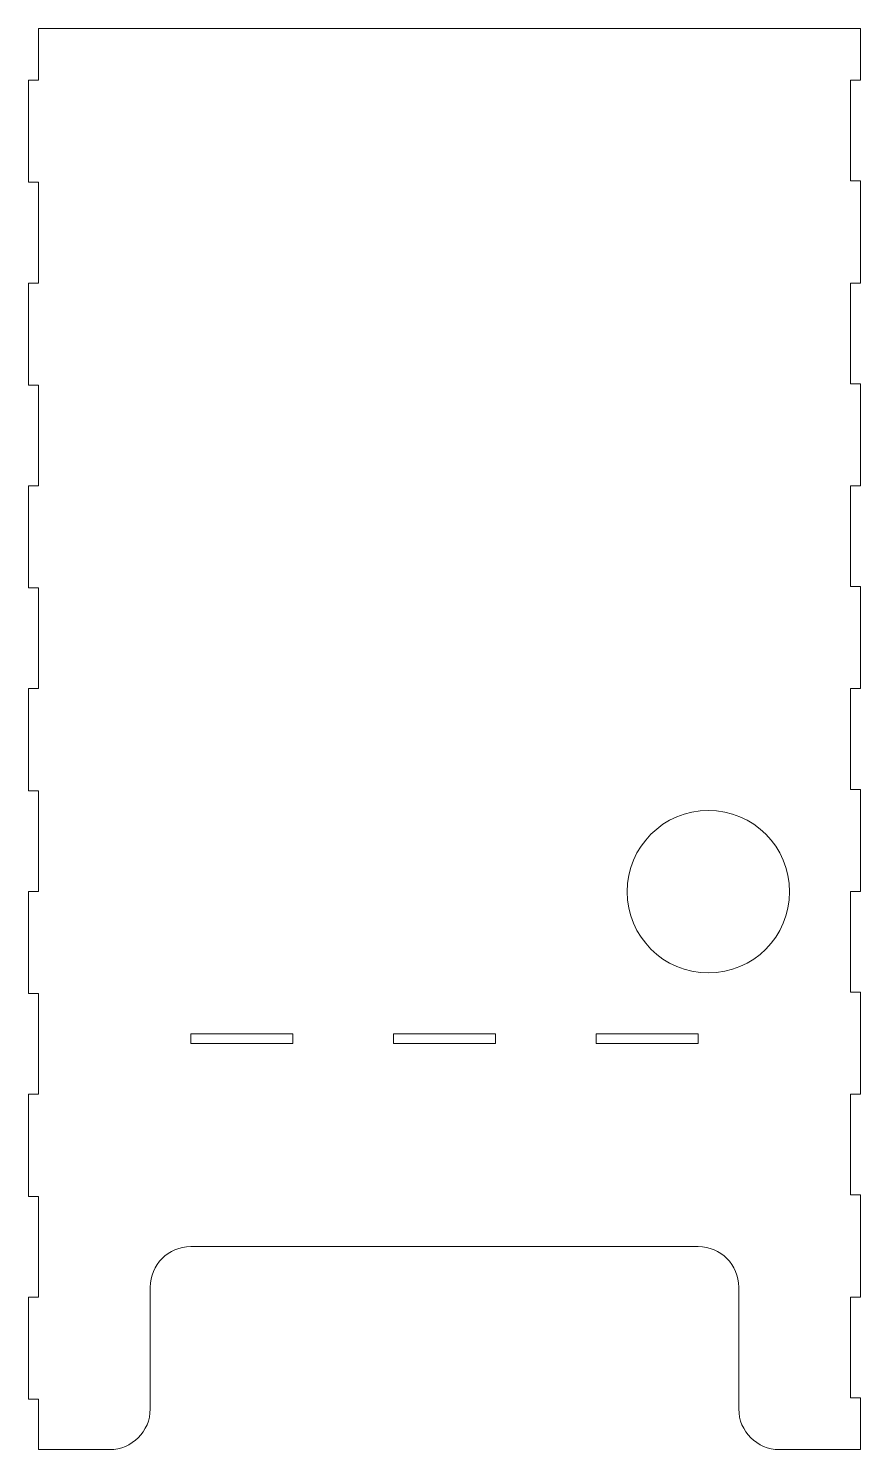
# Model space of a CAD drawing. Header units: millimetres. Extents: x 0 to 410, y 0 to 700.
import ezdxf

# ---------------------------------------------------------------- set-up
doc = ezdxf.new("R2010")
doc.units = ezdxf.units.MM

msp = doc.modelspace()

# ---------------------------------------------------------------- linework, layer by layer
at = {"color": 7, "linetype": 'Continuous', "lineweight": 15}
for p, q in [((5, 674.5), (5, 700)), ((5, 700), (410, 700)), ((410, 700), (410, 674.5)), ((0, 674.5), (5, 674.5)), ((0, 624.2), (0, 674.5)), ((410, 674.5), (405, 674.5)), ((405, 674.5), (405, 624.9)), ((5, 624.2), (0, 624.2)), ((5, 574.6), (5, 624.2)), ((405, 624.9), (410, 624.9)), ((410, 624.9), (410, 574.6)), ((0, 574.6), (5, 574.6)), ((0, 524.3), (0, 574.6)), ((410, 574.6), (405, 574.6)), ((405, 574.6), (405, 525)), ((5, 524.3), (0, 524.3)), ((5, 474.7), (5, 524.3)), ((405, 525), (410, 525)), ((410, 525), (410, 474.7)), ((0, 474.7), (5, 474.7)), ((0, 424.4), (0, 474.7)), ((410, 474.7), (405, 474.7)), ((405, 474.7), (405, 425.1)), ((5, 424.4), (0, 424.4)), ((5, 374.8), (5, 424.4)), ((405, 425.1), (410, 425.1)), ((410, 425.1), (410, 374.8)), ((0, 374.8), (5, 374.8)), ((0, 324.5), (0, 374.8)), ((410, 374.8), (405, 374.8)), ((405, 374.8), (405, 325.2)), ((5, 324.5), (0, 324.5)), ((5, 274.9), (5, 324.5)), ((405, 325.2), (410, 325.2)), ((410, 325.2), (410, 274.9)), ((0, 274.9), (5, 274.9)), ((0, 224.6), (0, 274.9)), ((410, 274.9), (405, 274.9)), ((405, 274.9), (405, 225.3)), ((5, 224.6), (0, 224.6)), ((5, 175), (5, 224.6)), ((405, 225.3), (410, 225.3)), ((410, 225.3), (410, 175)), ((130.25, 204.8), (79.95, 204.8)), ((79.95, 204.8), (79.95, 200)), ((130.25, 200), (130.25, 204.8)), ((230.15, 204.8), (179.85, 204.8)), ((179.85, 204.8), (179.85, 200)), ((230.15, 200), (230.15, 204.8)), ((330.05, 204.8), (279.75, 204.8)), ((279.75, 204.8), (279.75, 200)), ((330.05, 200), (330.05, 204.8)), ((79.95, 200), (130.25, 200)), ((179.85, 200), (230.15, 200)), ((279.75, 200), (330.05, 200)), ((0, 175), (5, 175)), ((0, 124.7), (0, 175)), ((410, 175), (405, 175)), ((405, 175), (405, 125.4)), ((5, 124.7), (0, 124.7)), ((5, 75.1), (5, 124.7)), ((405, 125.4), (410, 125.4)), ((410, 125.4), (410, 75.1)), ((330, 100), (80, 100)), ((60, 20), (60, 80)), ((350, 20), (350, 80)), ((0, 75.1), (5, 75.1)), ((0, 24.8), (0, 75.1)), ((410, 75.1), (405, 75.1)), ((405, 75.1), (405, 25.5)), ((5, 24.8), (0, 24.8)), ((5, 0), (5, 24.8)), ((405, 25.5), (410, 25.5)), ((410, 25.5), (410, 0)), ((40, 0), (5, 0)), ((410, 0), (370, 0))]:
    msp.add_line(p, q, dxfattribs=at)
msp.add_circle((335, 274.8), 40, dxfattribs=at)
for centre, start, end in [((80, 80), 90, 180), ((330, 80), 0, 90), ((40, 20), 270, 0), ((370, 20), 180, 270)]:
    msp.add_arc(centre, 20, start, end, dxfattribs=at)

doc.saveas('drawing.dxf')
